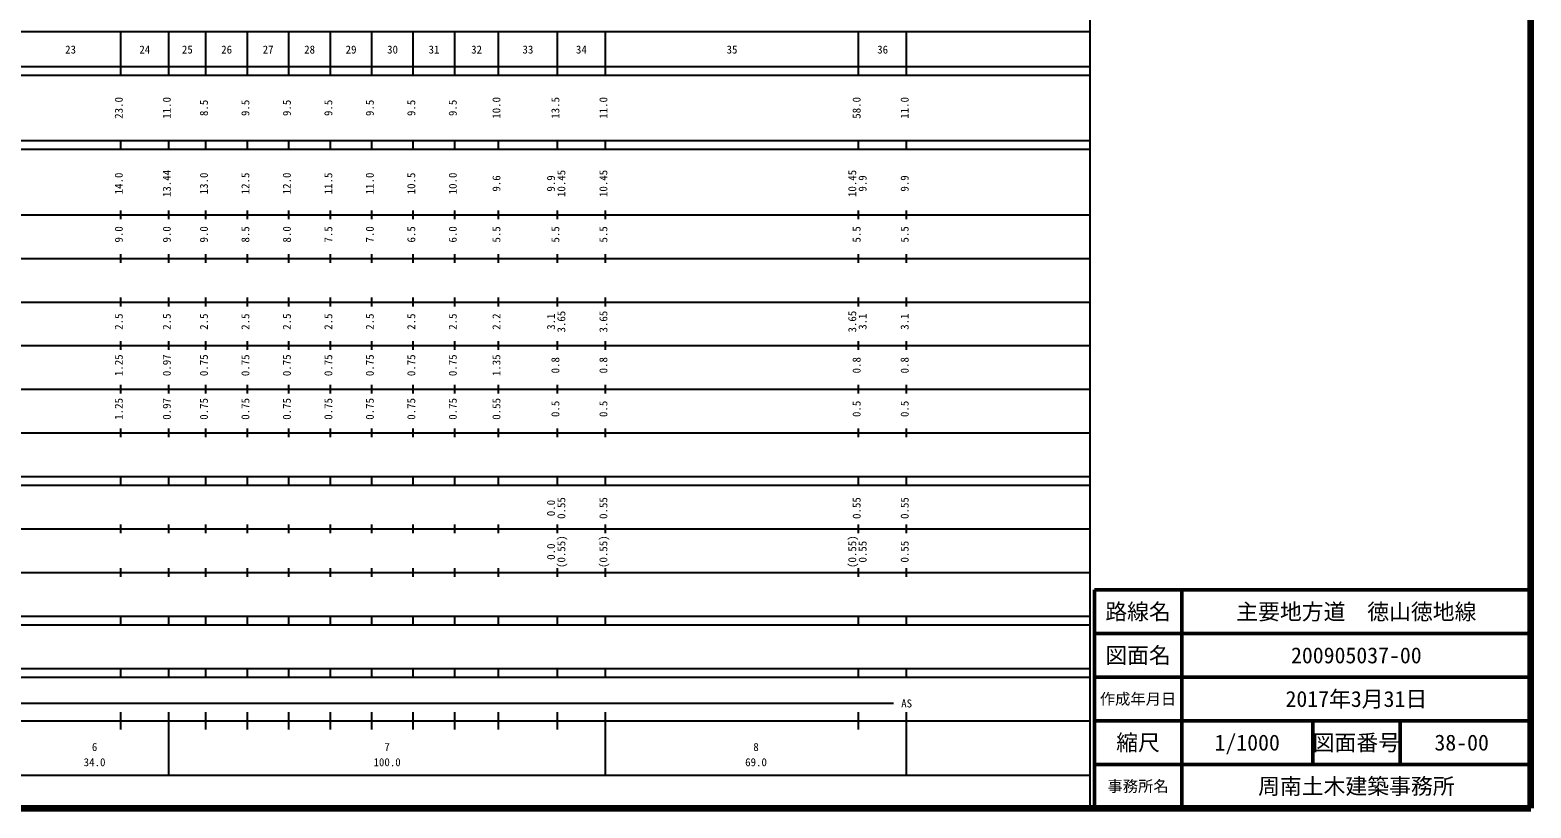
# Model space of a CAD drawing. Units: millimetres on the paper, enlarged 1000 times. Extents: x 40000 to 680000, y 20000 to 380000.
# Drawn here: x 336214 to 680000, y 20000 to 198357 of the extents above; entities that cross this region are included whole.
import ezdxf
from ezdxf.enums import TextEntityAlignment as Align

# ---------------------------------------------------------------- set-up
doc = ezdxf.new("R2010")
doc.units = ezdxf.units.MM
doc.header["$LTSCALE"] = 1000
for name, color, linetype, lineweight in [('M-TTL', 2, 'Continuous', 140), ('M-TTL-BAND', 7, 'Continuous', 25), ('M-TTL-FRAM', 2, 'Continuous', 50), ('M-TTL-LINE', 7, 'Continuous', 50)]:
    doc.layers.add(name, color=color, linetype=linetype, lineweight=lineweight)
doc.layers.add('M-TTL-TXT', color=7, linetype='Continuous')
doc.styles.add('ＭＳ ゴシック', font='')
doc.styles.get('ＭＳ ゴシック').set_extended_font_data('MS Gothic')

msp = doc.modelspace()

# ---------------------------------------------------------------- linework, layer by layer
at = {"layer": 'M-TTL'}
for p, q in [((680000, 20000), (680000, 380000)), ((40000, 20000), (680000, 20000))]:
    msp.add_line(p, q, dxfattribs=at)
at = {"layer": 'M-TTL-BAND'}
for p, q in [((579000, 20000), (579000, 370000)), ((68000, 198000), (579000, 198000)), ((357000, 188000), (357000, 198000)), ((368000, 188000), (368000, 198000)), ((376500, 188000), (376500, 198000)), ((386000, 188000), (386000, 198000)), ((395500, 188000), (395500, 198000)), ((405000, 188000), (405000, 198000)), ((414500, 188000), (414500, 198000)), ((424000, 188000), (424000, 198000)), ((433500, 188000), (433500, 198000)), ((443500, 188000), (443500, 198000)), ((457000, 188000), (457000, 198000)), ((468000, 188000), (468000, 198000)), ((526000, 188000), (526000, 198000)), ((537000, 188000), (537000, 198000)), ((40000, 190000), (579000, 190000)), ((40000, 188000), (579000, 188000)), ((40000, 173000), (579000, 173000)), ((357000, 171000), (357000, 173000)), ((368000, 171000), (368000, 173000)), ((376500, 171000), (376500, 173000)), ((386000, 171000), (386000, 173000)), ((395500, 171000), (395500, 173000)), ((405000, 171000), (405000, 173000)), ((414500, 171000), (414500, 173000)), ((424000, 171000), (424000, 173000)), ((433500, 171000), (433500, 173000)), ((443500, 171000), (443500, 173000)), ((457000, 171000), (457000, 173000)), ((468000, 171000), (468000, 173000)), ((526000, 171000), (526000, 173000)), ((537000, 171000), (537000, 173000)), ((40000, 171000), (579000, 171000)), ((40000, 156000), (579000, 156000)), ((357000, 155000), (357000, 157000)), ((368000, 155000), (368000, 157000)), ((376500, 155000), (376500, 157000)), ((386000, 155000), (386000, 157000)), ((395500, 155000), (395500, 157000)), ((405000, 155000), (405000, 157000)), ((414500, 155000), (414500, 157000)), ((424000, 155000), (424000, 157000)), ((433500, 155000), (433500, 157000)), ((443500, 155000), (443500, 157000)), ((457000, 155000), (457000, 157000)), ((468000, 155000), (468000, 157000)), ((526000, 155000), (526000, 157000)), ((537000, 155000), (537000, 157000)), ((46000, 146000), (579000, 146000)), ((357000, 145000), (357000, 147000)), ((368000, 145000), (368000, 147000)), ((376500, 145000), (376500, 147000)), ((386000, 145000), (386000, 147000)), ((395500, 145000), (395500, 147000)), ((405000, 145000), (405000, 147000)), ((414500, 145000), (414500, 147000)), ((424000, 145000), (424000, 147000)), ((433500, 145000), (433500, 147000)), ((443500, 145000), (443500, 147000)), ((457000, 145000), (457000, 147000)), ((468000, 145000), (468000, 147000)), ((526000, 145000), (526000, 147000)), ((537000, 145000), (537000, 147000)), ((52000, 136000), (579000, 136000)), ((357000, 135000), (357000, 137000)), ((368000, 135000), (368000, 137000)), ((376500, 135000), (376500, 137000)), ((386000, 135000), (386000, 137000)), ((395500, 135000), (395500, 137000)), ((405000, 135000), (405000, 137000)), ((414500, 135000), (414500, 137000)), ((424000, 135000), (424000, 137000)), ((433500, 135000), (433500, 137000)), ((443500, 135000), (443500, 137000)), ((457000, 135000), (457000, 137000)), ((468000, 135000), (468000, 137000)), ((526000, 135000), (526000, 137000)), ((537000, 135000), (537000, 137000)), ((46000, 126000), (579000, 126000)), ((357000, 125000), (357000, 127000)), ((368000, 125000), (368000, 127000)), ((376500, 125000), (376500, 127000)), ((386000, 125000), (386000, 127000)), ((395500, 125000), (395500, 127000)), ((405000, 125000), (405000, 127000)), ((414500, 125000), (414500, 127000)), ((424000, 125000), (424000, 127000)), ((433500, 125000), (433500, 127000)), ((443500, 125000), (443500, 127000)), ((457000, 125000), (457000, 127000)), ((468000, 125000), (468000, 127000)), ((526000, 125000), (526000, 127000)), ((537000, 125000), (537000, 127000)), ((357000, 115000), (357000, 117000)), ((368000, 115000), (368000, 117000)), ((376500, 115000), (376500, 117000)), ((386000, 115000), (386000, 117000)), ((395500, 115000), (395500, 117000)), ((405000, 115000), (405000, 117000)), ((414500, 115000), (414500, 117000)), ((424000, 115000), (424000, 117000)), ((433500, 115000), (433500, 117000)), ((443500, 115000), (443500, 117000)), ((457000, 115000), (457000, 117000)), ((468000, 115000), (468000, 117000)), ((526000, 115000), (526000, 117000)), ((537000, 115000), (537000, 117000)), ((52000, 116000), (579000, 116000)), ((357000, 105000), (357000, 107000)), ((368000, 105000), (368000, 107000)), ((376500, 105000), (376500, 107000)), ((386000, 105000), (386000, 107000)), ((395500, 105000), (395500, 107000)), ((405000, 105000), (405000, 107000)), ((414500, 105000), (414500, 107000)), ((424000, 105000), (424000, 107000)), ((433500, 105000), (433500, 107000)), ((443500, 105000), (443500, 107000)), ((457000, 105000), (457000, 107000)), ((468000, 105000), (468000, 107000)), ((526000, 105000), (526000, 107000)), ((537000, 105000), (537000, 107000)), ((46000, 106000), (579000, 106000)), ((40000, 96000), (579000, 96000)), ((40000, 94000), (579000, 94000)), ((357000, 94000), (357000, 96000)), ((368000, 94000), (368000, 96000)), ((376500, 94000), (376500, 96000)), ((386000, 94000), (386000, 96000)), ((395500, 94000), (395500, 96000)), ((405000, 94000), (405000, 96000)), ((414500, 94000), (414500, 96000)), ((424000, 94000), (424000, 96000)), ((433500, 94000), (433500, 96000)), ((443500, 94000), (443500, 96000)), ((457000, 94000), (457000, 96000)), ((468000, 94000), (468000, 96000)), ((526000, 94000), (526000, 96000)), ((537000, 94000), (537000, 96000)), ((49000, 84000), (579000, 84000)), ((357000, 83000), (357000, 85000)), ((368000, 83000), (368000, 85000)), ((376500, 83000), (376500, 85000)), ((386000, 83000), (386000, 85000)), ((395500, 83000), (395500, 85000)), ((405000, 83000), (405000, 85000)), ((414500, 83000), (414500, 85000)), ((424000, 83000), (424000, 85000)), ((433500, 83000), (433500, 85000)), ((443500, 83000), (443500, 85000)), ((457000, 83000), (457000, 85000)), ((468000, 83000), (468000, 85000)), ((526000, 83000), (526000, 85000)), ((537000, 83000), (537000, 85000)), ((40000, 74000), (579000, 74000)), ((357000, 73000), (357000, 75000)), ((368000, 73000), (368000, 75000)), ((376500, 73000), (376500, 75000)), ((386000, 73000), (386000, 75000)), ((395500, 73000), (395500, 75000)), ((405000, 73000), (405000, 75000)), ((414500, 73000), (414500, 75000)), ((424000, 73000), (424000, 75000)), ((433500, 73000), (433500, 75000)), ((443500, 73000), (443500, 75000)), ((457000, 73000), (457000, 75000)), ((468000, 73000), (468000, 75000)), ((526000, 73000), (526000, 75000)), ((537000, 73000), (537000, 75000)), ((40000, 64000), (579000, 64000)), ((40000, 62000), (579000, 62000)), ((357000, 62000), (357000, 64000)), ((368000, 62000), (368000, 64000)), ((376500, 62000), (376500, 64000)), ((386000, 62000), (386000, 64000)), ((395500, 62000), (395500, 64000)), ((405000, 62000), (405000, 64000)), ((414500, 62000), (414500, 64000)), ((424000, 62000), (424000, 64000)), ((433500, 62000), (433500, 64000)), ((443500, 62000), (443500, 64000)), ((457000, 62000), (457000, 64000)), ((468000, 62000), (468000, 64000)), ((526000, 62000), (526000, 64000)), ((537000, 62000), (537000, 64000)), ((40000, 52000), (579000, 52000)), ((357000, 50000), (357000, 52000)), ((368000, 50000), (368000, 52000)), ((376500, 50000), (376500, 52000)), ((386000, 50000), (386000, 52000)), ((395500, 50000), (395500, 52000)), ((405000, 50000), (405000, 52000)), ((414500, 50000), (414500, 52000)), ((424000, 50000), (424000, 52000)), ((433500, 50000), (433500, 52000)), ((443500, 50000), (443500, 52000)), ((457000, 50000), (457000, 52000)), ((468000, 50000), (468000, 52000)), ((526000, 50000), (526000, 52000)), ((537000, 50000), (537000, 52000)), ((40000, 50000), (579000, 50000)), ((71000, 44000), (534000, 44000)), ((357000, 38000), (357000, 42000)), ((368000, 27500), (368000, 42000)), ((376500, 38000), (376500, 42000)), ((386000, 38000), (386000, 42000)), ((395500, 38000), (395500, 42000)), ((405000, 38000), (405000, 42000)), ((414500, 38000), (414500, 42000)), ((424000, 38000), (424000, 42000)), ((433500, 38000), (433500, 42000)), ((443500, 38000), (443500, 42000)), ((457000, 38000), (457000, 42000)), ((468000, 27500), (468000, 42000)), ((526000, 38000), (526000, 42000)), ((537000, 27500), (537000, 42000)), ((40000, 40000), (579000, 40000)), ((68000, 27500), (579000, 27500))]:
    msp.add_line(p, q, dxfattribs=at)
at = {"layer": 'M-TTL-FRAM'}
for p, q in [((680000, 70000), (580000, 70000)), ((580000, 70000), (580000, 20000))]:
    msp.add_line(p, q, dxfattribs=at)
at = {"layer": 'M-TTL-LINE'}
for p, q in [((600000, 70000), (600000, 20000)), ((680000, 60000), (580000, 60000)), ((680000, 50000), (580000, 50000)), ((680000, 40000), (580000, 40000)), ((630000, 40000), (630000, 30000)), ((650000, 40000), (650000, 30000)), ((680000, 30000), (580000, 30000))]:
    msp.add_line(p, q, dxfattribs=at)

# ---------------------------------------------------------------- texts
at = {"layer": 'M-TTL-BAND', "style": 'ＭＳ ゴシック'}
for s, p in [('23', (345500, 192405)), ('24', (362500, 192405)), ('25', (372250, 192405)), ('26', (381250, 192405)), ('27', (390750, 192405)), ('28', (400250, 192405)), ('29', (409750, 192405)), ('30', (419250, 192405)), ('31', (428750, 192405)), ('32', (438500, 192405)), ('33', (450250, 192405)), ('34', (462500, 192405)), ('35', (497000, 192405)), ('36', (531500, 192405)), ('AS', (537000, 42500)), ('6', (351000, 32523)), ('7', (418000, 32523)), ('8', (502500, 32523)), ('34.0', (351000, 29033)), ('100.0', (418000, 29033)), ('69.0', (502500, 29033))]:
    msp.add_text(s, height=1833, dxfattribs=at).set_placement(p, align=Align.BOTTOM_CENTER)
for s, p in [('23.0', (358000, 180500)), ('11.0', (369000, 180500)), ('8.5', (377500, 180500)), ('9.5', (387000, 180500)), ('9.5', (396500, 180500)), ('9.5', (406000, 180500)), ('9.5', (415500, 180500)), ('9.5', (425000, 180500)), ('9.5', (434500, 180500)), ('10.0', (444500, 180500)), ('13.5', (458000, 180500)), ('11.0', (469000, 180500)), ('58.0', (527000, 180500)), ('11.0', (538000, 180500)), ('14.0', (358000, 163174)), ('13.44', (369000, 163174)), ('13.0', (377500, 163174)), ('12.5', (387000, 163174)), ('12.0', (396500, 163174)), ('11.5', (406000, 163174)), ('11.0', (415500, 163174)), ('10.5', (425000, 163174)), ('10.0', (434500, 163174)), ('10.45', (459370, 163174)), ('10.45', (469000, 163174)), ('10.45', (526000, 163174)), ('9.6', (444500, 163174)), ('9.9', (457000, 163174)), ('9.9', (528370, 163174)), ('9.9', (538000, 163174)), ('9.0', (358000, 151500)), ('9.0', (369000, 151500)), ('9.0', (377500, 151500)), ('8.5', (387000, 151500)), ('8.0', (396500, 151500)), ('7.5', (406000, 151500)), ('7.0', (415500, 151500)), ('6.5', (425000, 151500)), ('6.0', (434500, 151500)), ('5.5', (444500, 151500)), ('5.5', (458000, 151500)), ('5.5', (469000, 151500)), ('5.5', (527000, 151500)), ('5.5', (538000, 151500)), ('2.5', (358000, 131500)), ('2.5', (369000, 131500)), ('2.5', (377500, 131500)), ('2.5', (387000, 131500)), ('2.5', (396500, 131500)), ('2.5', (406000, 131500)), ('2.5', (415500, 131500)), ('2.5', (425000, 131500)), ('2.5', (434500, 131500)), ('2.2', (444500, 131500)), ('3.1', (457000, 131500)), ('3.65', (459370, 131500)), ('3.65', (469000, 131500)), ('3.65', (526000, 131500)), ('3.1', (528370, 131500)), ('3.1', (538000, 131500)), ('1.25', (358000, 121500)), ('0.97', (369000, 121500)), ('0.75', (377500, 121500)), ('0.75', (387000, 121500)), ('0.75', (396500, 121500)), ('0.75', (406000, 121500)), ('0.75', (415500, 121500)), ('0.75', (425000, 121500)), ('0.75', (434500, 121500)), ('1.35', (444500, 121500)), ('0.8', (458000, 121500)), ('0.8', (469000, 121500)), ('0.8', (527000, 121500)), ('0.8', (538000, 121500)), ('1.25', (358000, 111500)), ('0.97', (369000, 111500)), ('0.75', (377500, 111500)), ('0.75', (387000, 111500)), ('0.75', (396500, 111500)), ('0.75', (406000, 111500)), ('0.75', (415500, 111500)), ('0.75', (425000, 111500)), ('0.75', (434500, 111500)), ('0.55', (444500, 111500)), ('0.5', (458000, 111500)), ('0.5', (469000, 111500)), ('0.5', (527000, 111500)), ('0.5', (538000, 111500)), ('0.0', (457000, 88764)), ('0.55', (459370, 88764)), ('0.55', (469000, 88764)), ('0.55', (527000, 88764)), ('0.55', (538000, 88764)), ('0.0', (457000, 78764)), ('(0.55)', (459370, 78764)), ('(0.55)', (469000, 78764)), ('(0.55)', (526000, 78764)), ('0.55', (528370, 78764)), ('0.55', (538000, 78764))]:
    msp.add_text(s, height=1833, rotation=90, dxfattribs=at).set_placement(p, align=Align.BOTTOM_CENTER)
at = {"layer": 'M-TTL-TXT', "style": 'ＭＳ ゴシック'}
for s, height, p in [('路線名', 3666, (590000, 65000)), ('路線名', 3666, (590000, 65000)), ('主要地方道\u3000徳山徳地線', 3666, (640000, 65000)), ('図面名', 3666, (590000, 55000)), ('図面名', 3666, (590000, 55000)), ('200905037-00', 3666, (640000, 55000)), ('作成年月日', 2566, (590000, 45000)), ('作成年月日', 2566, (590000, 45000)), ('2017年3月31日', 3666, (640000, 45000)), ('縮尺', 3666, (590000, 35000)), ('縮尺', 3666, (590000, 35000)), ('1/1000', 3666, (615000, 35000)), ('図面番号', 3666, (640000, 35000)), ('図面番号', 3666, (640000, 35000)), ('38-00', 3666, (664125, 35000)), ('事務所名', 2566, (590000, 25000)), ('事務所名', 2566, (590000, 25000)), ('周南土木建築事務所', 3666, (640000, 25000))]:
    msp.add_text(s, height=height, dxfattribs=at).set_placement(p, align=Align.MIDDLE_CENTER)

doc.saveas('drawing.dxf')
